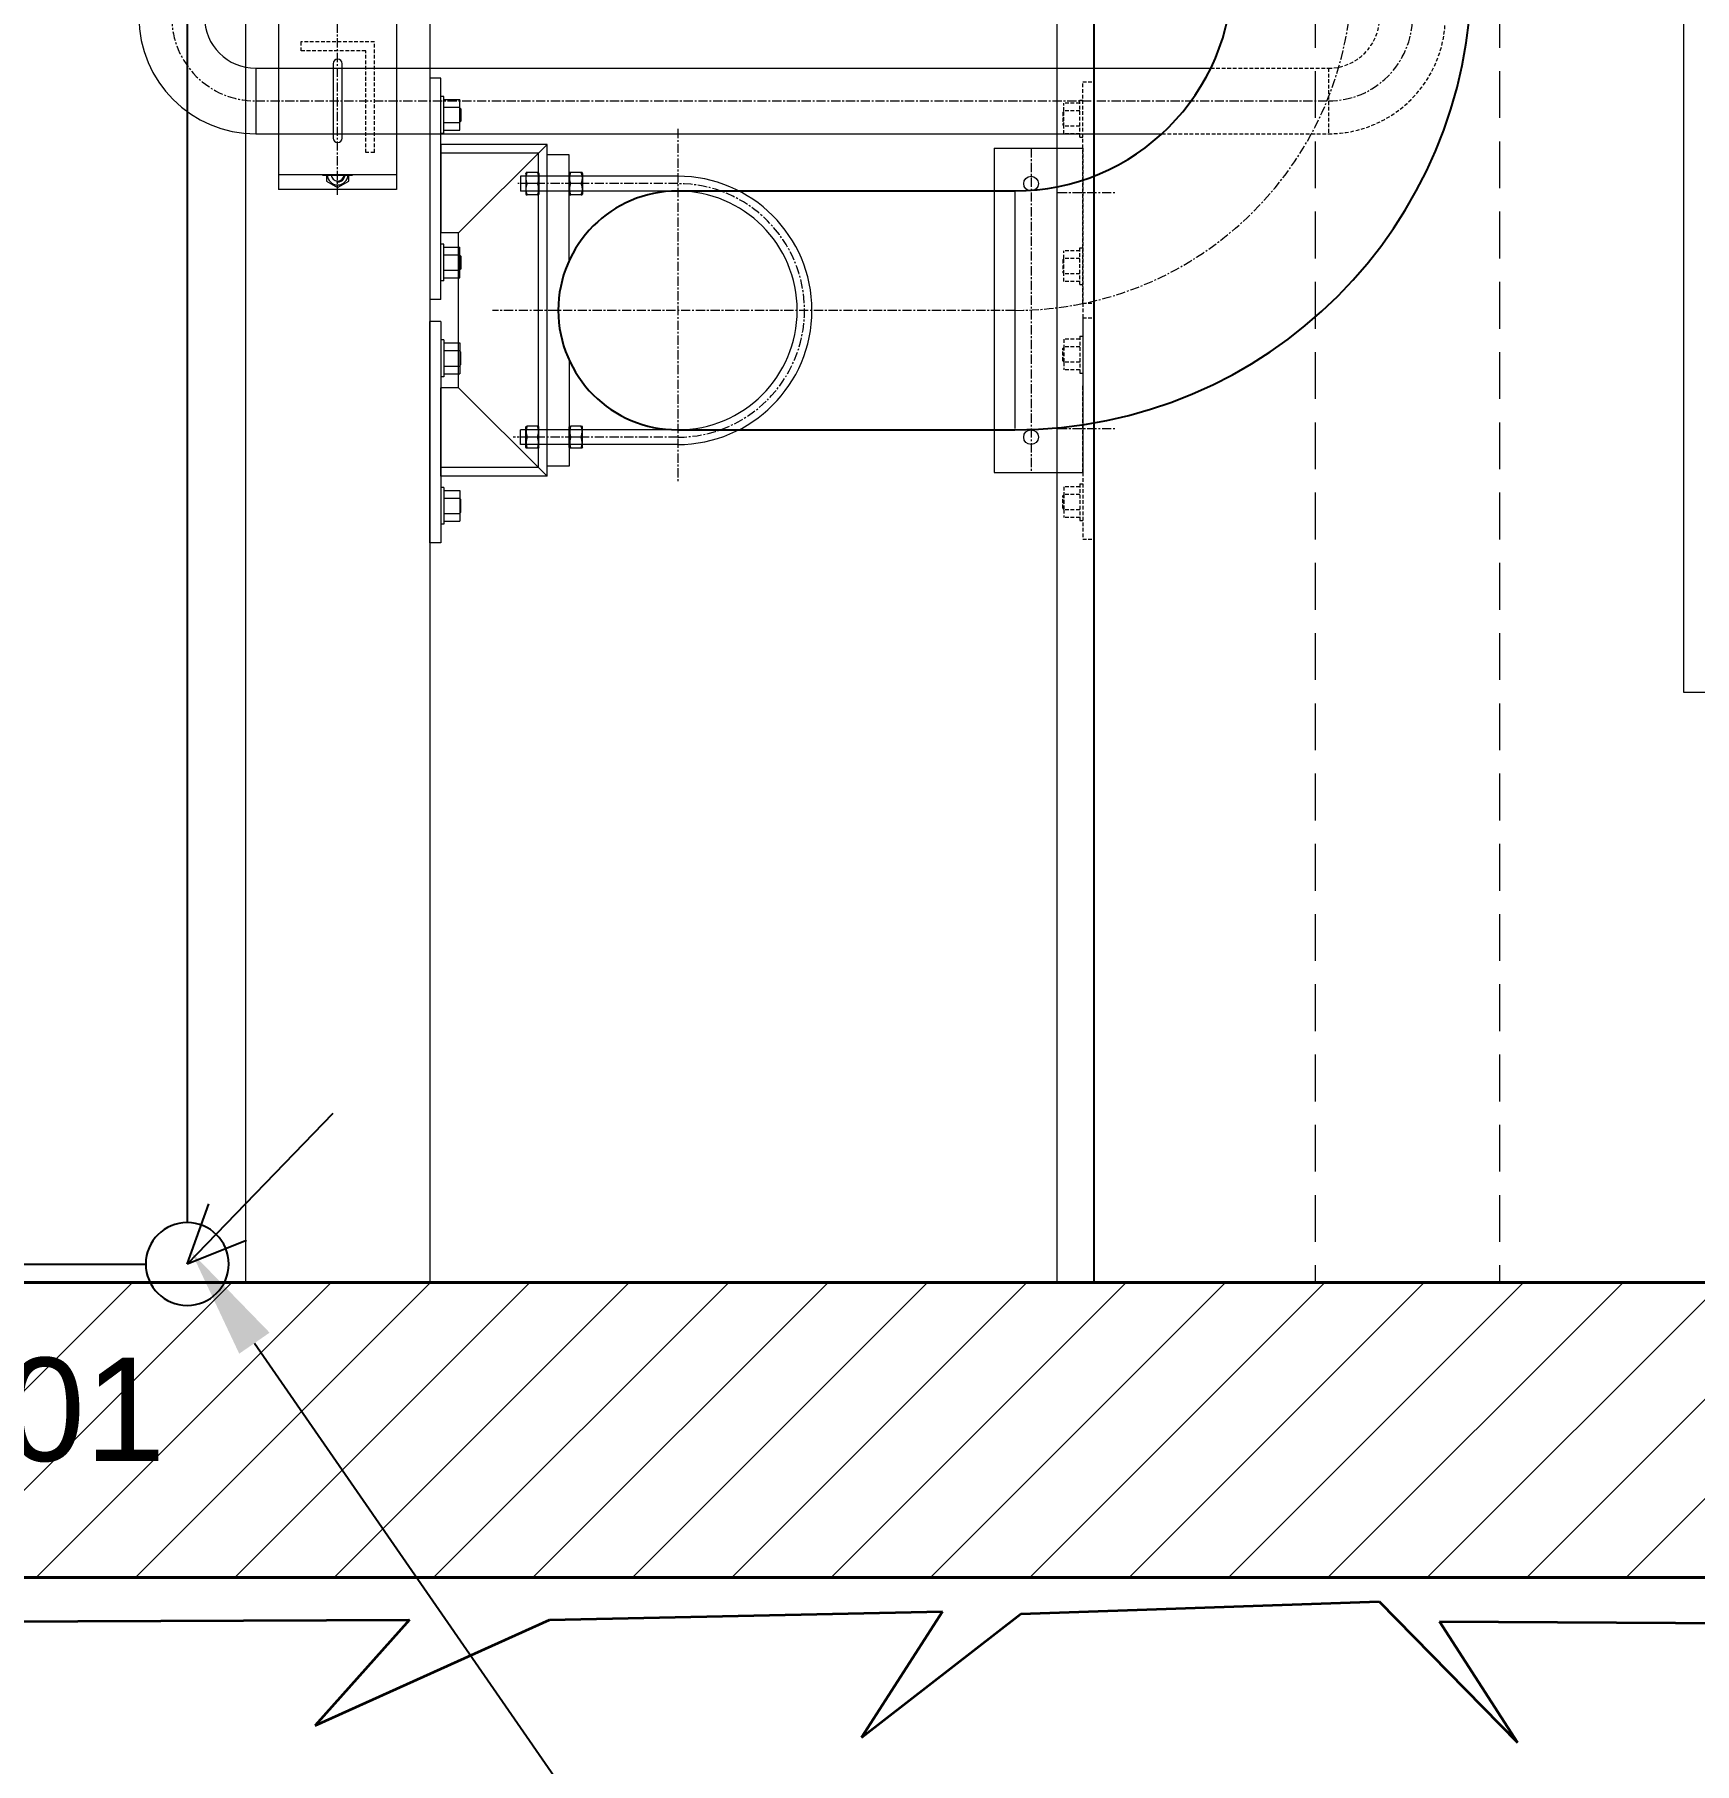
# Model space of a CAD drawing. Header units: millimetres. Extents: x 47998 to 491357, y 29487 to 305355.
# Drawn here: x 49527.1 to 49752.1, y 30104.7 to 30339.2 of the extents above; entities that cross this region are included whole.
import ezdxf

# ---------------------------------------------------------------- set-up
doc = ezdxf.new("R2010")
doc.units = ezdxf.units.MM
for name, pattern in [('GP kota 28.53_PBS_arhitektura$0$HIDDEN', [9.525, 6.35, -3.175]), ('GP kota 28.53_PBS_strojarstvo_rashladni_sustav$0$AM_ISO08W050x2', [9, 6, -0.75, 1.5, -0.75]), ('GP kota 28.53_PBS_strojarstvo_rashladni_sustav$0$CENTER', [2, 1.25, -0.25, 0.25, -0.25]), ('GP kota 28.53_PBS_strojarstvo_rashladni_sustav$0$DASHED', [0.75, 0.5, -0.25])]:
    doc.linetypes.add(name, pattern=pattern)
doc.styles.add('GP kota 28.53_PBS_elektro_USZMR$0$Arial', font='arial.ttf')

msp = doc.modelspace()

# ---------------------------------------------------------------- linework, layer by layer
at = {"color": 4, "linetype": 'Continuous', "lineweight": 20}
for p, q in [((49555.68, 30619.95), (49555.68, 30169.95)), ((49580.68, 30534.95), (49580.68, 30169.95)), ((49670.68, 30169.95), (49670.68, 30534.95))]:
    msp.add_line(p, q, dxfattribs=at)
at = {"color": 252, "linetype": 'GP kota 28.53_PBS_arhitektura$0$HIDDEN', "lineweight": 18}
for p, q in [((49700.68, 30619.95), (49700.68, 30169.95)), ((49725.68, 30619.95), (49725.68, 30169.95))]:
    msp.add_line(p, q, dxfattribs=at)
at = {"color": 1, "linetype": 'Continuous', "lineweight": -3, "ltscale": 10}
for p, q in [((49547.79, 30613.27, -0.3), (49547.79, 30178.08, -0.3)), ((49567.52, 30192.85, -0.3), (49547.79, 30172.45, -0.3)), ((49547.79, 30172.45, -0.3), (49550.72, 30180.6, -0.3)), ((49555.83, 30175.65, -0.3), (49547.79, 30172.45, -0.3)), ((49475.62, 30172.45, -0.3), (49542.16, 30172.45, -0.3))]:
    msp.add_line(p, q, dxfattribs=at)
at = {"color": 20, "linetype": 'Continuous', "lineweight": 18}
for p, q in [((49665.68, 30534.95), (49665.68, 30169.95)), ((49750.68, 30249.95), (49750.68, 30534.95)), ((49670.68, 30529.95), (49670.68, 30169.95)), ((50935.68, 30249.95), (49750.68, 30249.95))]:
    msp.add_line(p, q, dxfattribs=at)
at = {"color": 1, "linetype": 'Continuous', "lineweight": -3}
for p, q in [((49670.68, 30534.95), (49670.68, 30169.95)), ((49614.28, 30317.96), (49659.98, 30317.96)), ((49614.28, 30285.57), (49659.98, 30285.57)), ((49670.68, 30169.95), (51015.68, 30169.95)), ((49556.9, 30161.72, 0.1), (49643.24, 30036.97, 0.1))]:
    msp.add_line(p, q, dxfattribs=at)
at = {"color": 4, "linetype": 'GP kota 28.53_PBS_strojarstvo_rashladni_sustav$0$CENTER', "lineweight": 9}
for p, q in [((49568.18, 30317.42), (49568.18, 30343.16)), ((49557.08, 30330.16), (49702.48, 30330.16)), ((49614.28, 30326.36), (49614.28, 30278.49)), ((49662.18, 30323.76), (49662.18, 30279.76)), ((49614.28, 30318.95), (49592.59, 30318.95)), ((49665.8, 30317.76), (49673.8, 30317.76)), ((49659.98, 30301.76), (49589.17, 30301.76)), ((49614.28, 30284.57), (49591.98, 30284.57)), ((49665.8, 30285.76), (49673.8, 30285.76))]:
    msp.add_line(p, q, dxfattribs=at)
at = {"color": 1, "linetype": 'Continuous', "lineweight": 15}
for p, q in [((49560.18, 30342.16), (49560.18, 30318.16)), ((49576.18, 30342.16), (49576.18, 30318.16)), ((49557.08, 30334.61), (49557.08, 30325.72)), ((49567.58, 30335.21), (49567.58, 30325.12)), ((49568.78, 30325.12), (49568.78, 30335.21)), ((49580.68, 30333.26), (49580.68, 30303.26)), ((49582.18, 30333.26), (49580.68, 30333.26)), ((49582.18, 30303.26), (49582.18, 30333.26)), ((49582.58, 30330.76), (49582.18, 30330.76)), ((49582.58, 30325.76), (49582.58, 30330.76)), ((49582.58, 30330.34), (49584.73, 30330.34)), ((49582.58, 30329.3), (49584.73, 30329.3)), ((49584.73, 30329.3), (49584.73, 30330.34)), ((49584.73, 30327.22), (49584.73, 30329.3)), ((49584.73, 30329.2), (49584.78, 30329.2)), ((49584.78, 30329.2), (49584.78, 30327.32)), ((49584.88, 30329.1), (49584.78, 30329.2)), ((49584.88, 30329.1), (49584.88, 30327.42)), ((49582.58, 30327.22), (49584.73, 30327.22)), ((49582.58, 30326.18), (49584.73, 30326.18)), ((49584.73, 30327.32), (49584.78, 30327.32)), ((49584.73, 30326.18), (49584.73, 30327.22)), ((49584.88, 30327.42), (49584.78, 30327.32)), ((49582.58, 30325.76), (49582.18, 30325.76)), ((49596.58, 30324.26), (49582.18, 30324.26)), ((49582.18, 30324.26), (49582.18, 30312.26)), ((49584.58, 30312.26), (49596.58, 30324.26)), ((49596.58, 30279.26), (49596.58, 30324.26)), ((49595.38, 30323.06), (49582.18, 30323.06)), ((49595.38, 30323.06), (49595.38, 30280.46)), ((49599.58, 30322.86), (49596.58, 30322.86)), ((49599.58, 30308.57), (49599.58, 30322.86)), ((49657.18, 30323.76), (49669.18, 30323.76)), ((49657.18, 30323.76), (49657.18, 30279.76)), ((49576.18, 30320.16), (49560.18, 30320.16)), ((49566.68, 30320.16), (49566.68, 30319.3)), ((49566.68, 30319.3), (49568.18, 30318.43)), ((49568.18, 30318.43), (49569.68, 30319.3)), ((49569.68, 30319.3), (49569.68, 30320.16)), ((49614.28, 30319.95), (49592.97, 30319.95)), ((49592.97, 30319.95), (49592.97, 30317.95)), ((49593.67, 30320.34), (49593.74, 30320.45)), ((49593.67, 30320.34), (49593.67, 30317.57)), ((49595.27, 30320.45), (49593.87, 30320.45)), ((49595.47, 30320.34), (49595.41, 30320.45)), ((49595.47, 30320.34), (49595.47, 30317.57)), ((49599.58, 30320.34), (49599.65, 30320.45)), ((49599.58, 30320.34), (49599.58, 30317.57)), ((49601.18, 30320.45), (49599.78, 30320.45)), ((49601.38, 30320.34), (49601.32, 30320.45)), ((49601.38, 30320.34), (49601.38, 30317.57)), ((49576.18, 30318.16), (49560.18, 30318.16)), ((49614.28, 30317.95), (49592.97, 30317.95)), ((49593.67, 30317.57), (49593.74, 30317.45)), ((49595.27, 30318.95), (49593.87, 30318.95)), ((49595.27, 30317.45), (49593.87, 30317.45)), ((49595.47, 30317.57), (49595.41, 30317.45)), ((49599.58, 30317.57), (49599.65, 30317.45)), ((49601.18, 30318.95), (49599.78, 30318.95)), ((49601.18, 30317.45), (49599.78, 30317.45)), ((49601.38, 30317.57), (49601.32, 30317.45)), ((49659.98, 30317.96), (49659.98, 30285.76)), ((49584.58, 30312.26), (49582.18, 30312.26)), ((49584.58, 30291.26), (49584.58, 30312.26)), ((49582.58, 30310.76), (49582.18, 30310.76)), ((49582.58, 30305.76), (49582.58, 30310.76)), ((49582.58, 30310.34), (49584.73, 30310.34)), ((49584.73, 30309.3), (49584.73, 30310.34)), ((49582.58, 30309.3), (49584.73, 30309.3)), ((49584.73, 30307.22), (49584.73, 30309.3)), ((49584.73, 30309.2), (49584.78, 30309.2)), ((49584.78, 30309.2), (49584.78, 30307.32)), ((49584.88, 30309.1), (49584.78, 30309.2)), ((49584.88, 30307.42), (49584.78, 30307.32)), ((49584.88, 30309.1), (49584.88, 30307.42)), ((49582.58, 30305.76), (49582.18, 30305.76)), ((49582.58, 30307.22), (49584.73, 30307.22)), ((49582.58, 30306.18), (49584.73, 30306.18)), ((49584.73, 30307.32), (49584.78, 30307.32)), ((49584.73, 30306.18), (49584.73, 30307.22)), ((49582.18, 30303.26), (49580.68, 30303.26)), ((49580.68, 30270.26), (49580.68, 30300.26)), ((49582.18, 30300.26), (49580.68, 30300.26)), ((49582.18, 30300.26), (49582.18, 30270.26)), ((49582.58, 30297.76), (49582.18, 30297.76)), ((49582.58, 30297.76), (49582.58, 30292.76)), ((49582.58, 30297.34), (49584.73, 30297.34)), ((49582.58, 30296.3), (49584.73, 30296.3)), ((49584.73, 30297.34), (49584.73, 30296.3)), ((49584.73, 30296.3), (49584.73, 30294.22)), ((49584.73, 30296.2), (49584.78, 30296.2)), ((49584.78, 30294.32), (49584.78, 30296.2)), ((49584.88, 30296.1), (49584.78, 30296.2)), ((49584.88, 30294.42), (49584.88, 30296.1)), ((49582.58, 30294.22), (49584.73, 30294.22)), ((49584.73, 30294.32), (49584.78, 30294.32)), ((49584.73, 30294.22), (49584.73, 30293.18)), ((49584.88, 30294.42), (49584.78, 30294.32)), ((49599.58, 30294.95), (49599.58, 30280.66)), ((49582.58, 30292.76), (49582.18, 30292.76)), ((49584.58, 30291.26), (49582.18, 30291.26)), ((49582.18, 30279.26), (49582.18, 30291.26)), ((49582.58, 30293.18), (49584.73, 30293.18)), ((49584.58, 30291.26), (49596.58, 30279.26)), ((49614.28, 30285.57), (49592.97, 30285.57)), ((49592.97, 30283.57), (49592.97, 30285.57)), ((49593.67, 30285.95), (49593.74, 30286.07)), ((49593.67, 30283.18), (49593.67, 30285.95)), ((49595.27, 30286.07), (49593.87, 30286.07)), ((49595.27, 30284.57), (49593.87, 30284.57)), ((49595.47, 30285.95), (49595.41, 30286.07)), ((49595.47, 30283.18), (49595.47, 30285.95)), ((49599.58, 30285.95), (49599.65, 30286.07)), ((49599.58, 30283.18), (49599.58, 30285.95)), ((49601.18, 30286.07), (49599.78, 30286.07)), ((49601.18, 30284.57), (49599.78, 30284.57)), ((49601.38, 30285.95), (49601.32, 30286.07)), ((49601.38, 30283.18), (49601.38, 30285.95)), ((49614.28, 30283.57), (49592.97, 30283.57)), ((49593.67, 30283.18), (49593.74, 30283.07)), ((49595.27, 30283.07), (49593.87, 30283.07)), ((49595.47, 30283.18), (49595.41, 30283.07)), ((49599.58, 30283.18), (49599.65, 30283.07)), ((49601.18, 30283.07), (49599.78, 30283.07)), ((49601.38, 30283.18), (49601.32, 30283.07)), ((49595.38, 30280.46), (49582.18, 30280.46)), ((49596.58, 30279.26), (49582.18, 30279.26)), ((49598.08, 30280.66), (49596.58, 30280.66)), ((49599.58, 30280.66), (49596.58, 30280.66)), ((49657.18, 30279.76), (49669.18, 30279.76)), ((49582.58, 30277.76), (49582.18, 30277.76)), ((49582.58, 30277.76), (49582.58, 30272.76)), ((49582.58, 30277.34), (49584.73, 30277.34)), ((49584.73, 30277.34), (49584.73, 30276.3)), ((49582.58, 30276.3), (49584.73, 30276.3)), ((49584.73, 30276.3), (49584.73, 30274.22)), ((49584.73, 30276.2), (49584.78, 30276.2)), ((49584.78, 30274.32), (49584.78, 30276.2)), ((49584.88, 30276.1), (49584.78, 30276.2)), ((49584.88, 30274.42), (49584.88, 30276.1)), ((49582.58, 30272.76), (49582.18, 30272.76)), ((49582.58, 30274.22), (49584.73, 30274.22)), ((49582.58, 30273.18), (49584.73, 30273.18)), ((49584.73, 30274.32), (49584.78, 30274.32)), ((49584.73, 30274.22), (49584.73, 30273.18)), ((49584.88, 30274.42), (49584.78, 30274.32)), ((49582.18, 30270.26), (49580.68, 30270.26))]:
    msp.add_line(p, q, dxfattribs=at)
at = {"color": 5, "linetype": 'GP kota 28.53_PBS_strojarstvo_rashladni_sustav$0$DASHED', "lineweight": 15}
for p, q in [((49573.18, 30338.16), (49563.18, 30338.16)), ((49563.18, 30338.16), (49563.18, 30336.96)), ((49573.18, 30323.16), (49573.18, 30338.16)), ((49571.98, 30336.96), (49563.18, 30336.96)), ((49571.98, 30323.16), (49571.98, 30336.96)), ((49686.53, 30334.61), (49702.48, 30334.61)), ((49702.48, 30334.61), (49702.48, 30325.72)), ((49669.18, 30332.76), (49670.68, 30332.76)), ((49669.18, 30302.76), (49669.18, 30332.76)), ((49670.68, 30332.76), (49670.68, 30302.76)), ((49666.48, 30328.6), (49666.58, 30328.7)), ((49666.48, 30328.6), (49666.48, 30326.92)), ((49666.58, 30328.7), (49666.58, 30326.82)), ((49666.63, 30328.7), (49666.58, 30328.7)), ((49666.63, 30328.8), (49666.63, 30329.84)), ((49668.78, 30329.84), (49666.63, 30329.84)), ((49666.63, 30326.72), (49666.63, 30328.8)), ((49668.78, 30328.8), (49666.63, 30328.8)), ((49668.78, 30325.26), (49668.78, 30330.26)), ((49668.78, 30330.26), (49669.18, 30330.26)), ((49666.48, 30326.92), (49666.58, 30326.82)), ((49666.63, 30326.82), (49666.58, 30326.82)), ((49668.78, 30326.72), (49666.63, 30326.72)), ((49666.63, 30325.68), (49666.63, 30326.72)), ((49668.78, 30325.68), (49666.63, 30325.68)), ((49668.78, 30325.26), (49669.18, 30325.26)), ((49679.92, 30325.72), (49702.48, 30325.72)), ((49573.18, 30323.16), (49571.98, 30323.16)), ((49669.18, 30323.76), (49669.18, 30279.76)), ((49669.18, 30323.76), (49669.18, 30311.76)), ((49669.18, 30323.76), (49669.18, 30311.76)), ((49666.63, 30308.8), (49666.63, 30309.84)), ((49668.78, 30309.84), (49666.63, 30309.84)), ((49668.78, 30305.26), (49668.78, 30310.26)), ((49668.78, 30310.26), (49669.18, 30310.26)), ((49666.48, 30308.6), (49666.58, 30308.7)), ((49666.48, 30308.6), (49666.48, 30306.92)), ((49666.58, 30308.7), (49666.58, 30306.82)), ((49666.63, 30308.7), (49666.58, 30308.7)), ((49666.63, 30306.72), (49666.63, 30308.8)), ((49668.78, 30308.8), (49666.63, 30308.8)), ((49666.48, 30306.92), (49666.58, 30306.82)), ((49666.63, 30306.82), (49666.58, 30306.82)), ((49668.78, 30306.72), (49666.63, 30306.72)), ((49666.63, 30305.68), (49666.63, 30306.72)), ((49668.78, 30305.68), (49666.63, 30305.68)), ((49668.78, 30305.26), (49669.18, 30305.26)), ((49669.18, 30302.76), (49670.68, 30302.76)), ((49669.18, 30300.76), (49669.18, 30270.76)), ((49669.18, 30300.76), (49670.68, 30300.76)), ((49670.68, 30270.76), (49670.68, 30300.76)), ((49668.78, 30298.26), (49668.78, 30293.26)), ((49668.78, 30298.26), (49669.18, 30298.26)), ((49666.48, 30296.6), (49666.58, 30296.7)), ((49666.48, 30294.92), (49666.48, 30296.6)), ((49666.58, 30294.82), (49666.58, 30296.7)), ((49666.63, 30296.7), (49666.58, 30296.7)), ((49668.78, 30297.84), (49666.63, 30297.84)), ((49666.63, 30297.84), (49666.63, 30296.8)), ((49666.63, 30296.8), (49666.63, 30294.72)), ((49668.78, 30296.8), (49666.63, 30296.8)), ((49666.48, 30294.92), (49666.58, 30294.82)), ((49666.63, 30294.82), (49666.58, 30294.82)), ((49668.78, 30294.72), (49666.63, 30294.72)), ((49666.63, 30294.72), (49666.63, 30293.68)), ((49668.78, 30293.68), (49666.63, 30293.68)), ((49668.78, 30293.26), (49669.18, 30293.26)), ((49669.18, 30279.76), (49669.18, 30291.76)), ((49669.18, 30279.76), (49669.18, 30291.76)), ((49668.78, 30277.84), (49666.63, 30277.84)), ((49666.63, 30277.84), (49666.63, 30276.8)), ((49668.78, 30278.26), (49668.78, 30273.26)), ((49668.78, 30278.26), (49669.18, 30278.26)), ((49666.48, 30276.6), (49666.58, 30276.7)), ((49666.48, 30274.92), (49666.48, 30276.6)), ((49666.48, 30274.92), (49666.58, 30274.82)), ((49666.58, 30274.82), (49666.58, 30276.7)), ((49666.63, 30276.7), (49666.58, 30276.7)), ((49666.63, 30274.82), (49666.58, 30274.82)), ((49666.63, 30276.8), (49666.63, 30274.72)), ((49668.78, 30276.8), (49666.63, 30276.8)), ((49668.78, 30274.72), (49666.63, 30274.72)), ((49666.63, 30274.72), (49666.63, 30273.68)), ((49668.78, 30273.68), (49666.63, 30273.68)), ((49668.78, 30273.26), (49669.18, 30273.26)), ((49669.18, 30270.76), (49670.68, 30270.76))]:
    msp.add_line(p, q, dxfattribs=at)
at = {"color": 1, "linetype": 'Continuous', "lineweight": 9}
for p, q in [((49557.08, 30334.61), (49686.53, 30334.61)), ((49557.08, 30325.72), (49679.92, 30325.72))]:
    msp.add_line(p, q, dxfattribs=at)
at = {"color": 4, "linetype": 'GP kota 28.53_PBS_strojarstvo_rashladni_sustav$0$AM_ISO08W050x2', "lineweight": 25}
msp.add_line((49566.14, 30320.16), (49570.21, 30320.16), dxfattribs=at)
at = {"color": 3, "linetype": 'Continuous', "lineweight": 40}
for p, q in [((51015.68, 30169.95), (48835.68, 30169.95)), ((51055.68, 30129.95), (48795.68, 30129.95))]:
    msp.add_line(p, q, dxfattribs=at)
at = {"color": 8, "linetype": 'Continuous', "lineweight": 5}
for p, q in [((49500.37, 30129.95), (49540.37, 30169.95)), ((49513.84, 30129.95), (49553.84, 30169.95)), ((49527.31, 30129.95), (49567.31, 30169.95)), ((49540.78, 30129.95), (49580.78, 30169.95)), ((49554.25, 30129.95), (49594.25, 30169.95)), ((49567.72, 30129.95), (49607.72, 30169.95)), ((49581.19, 30129.95), (49621.19, 30169.95)), ((49594.66, 30129.95), (49634.66, 30169.95)), ((49608.13, 30129.95), (49648.13, 30169.95)), ((49621.6, 30129.95), (49661.6, 30169.95)), ((49635.07, 30129.95), (49675.07, 30169.95)), ((49648.54, 30129.95), (49688.54, 30169.95)), ((49662.01, 30129.95), (49702.01, 30169.95)), ((49675.48, 30129.95), (49715.48, 30169.95)), ((49688.95, 30129.95), (49728.95, 30169.95)), ((49702.42, 30129.95), (49742.42, 30169.95)), ((49715.89, 30129.95), (49755.89, 30169.95)), ((49729.36, 30129.95), (49769.36, 30169.95)), ((49742.83, 30129.95), (49782.83, 30169.95))]:
    msp.add_line(p, q, dxfattribs=at)
at = {"color": 253, "linetype": 'Continuous', "lineweight": 35}
for p, q in [((49596.89, 30124.18), (49650.18, 30125.34)), ((49650.18, 30125.34), (49639.2, 30108.26)), ((49639.2, 30108.26), (49660.81, 30125)), ((49660.81, 30125), (49709.35, 30126.7)), ((49709.35, 30126.7), (49728.1, 30107.58)), ((49518, 30123.96), (49577.9, 30124.18)), ((49577.9, 30124.18), (49565.14, 30109.85)), ((49565.14, 30109.85), (49596.89, 30124.18)), ((49728.1, 30107.58), (49717.52, 30123.96)), ((49717.52, 30123.96), (49772.93, 30123.69))]:
    msp.add_line(p, q, dxfattribs=at)
at = {"color": 1, "linetype": 'Continuous', "lineweight": 15}
for centre in [(49662.18, 30318.96), (49662.18, 30284.57)]:
    msp.add_circle(centre, 1, dxfattribs=at)
at = {"color": 4, "linetype": 'GP kota 28.53_PBS_strojarstvo_rashladni_sustav$0$CENTER', "lineweight": 9}
for centre, radius, start, end in [((49659.98, 30347.46), 45.7, 270, 0), ((49557.08, 30341.56), 11.4, 180, 270), ((49702.48, 30341.56), 11.4, 270, 0), ((49614.28, 30301.76), 17.19, 270, 90)]:
    msp.add_arc(centre, radius, start, end, dxfattribs=at)
at = {"color": 1, "linetype": 'Continuous', "lineweight": -3}
for centre, radius, start, end in [((49659.98, 30347.46), 29.5, 270, 0), ((49659.98, 30347.46), 61.89, 270, 0), ((49614.28, 30301.76), 16.19, 90, 270)]:
    msp.add_arc(centre, radius, start, end, dxfattribs=at)
at = {"color": 1, "linetype": 'Continuous', "lineweight": 9}
for radius in [15.85, 6.96]:
    msp.add_arc((49557.08, 30341.56), radius, 180, 270, dxfattribs=at)
at = {"color": 5, "linetype": 'GP kota 28.53_PBS_strojarstvo_rashladni_sustav$0$DASHED', "lineweight": 15}
for radius in [6.96, 15.85]:
    msp.add_arc((49702.48, 30341.56), radius, 270, 0, dxfattribs=at)
at = {"color": 1, "linetype": 'Continuous', "lineweight": 15}
for centre, radius, start, end in [((49568.18, 30335.21), 0.6, 0, 180), ((49568.18, 30325.12), 0.6, 180, 0), ((49568.18, 30320.16), 1.39, 180, 0), ((49568.18, 30320.16), 0.865, 180, 0), ((49614.28, 30301.76), 18.19, 270, 90), ((49614.28, 30301.76), 16.19, 0, 180), ((49614.28, 30301.76), 16.19, 270, 90), ((49614.28, 30301.76), 16.19, 180, 0)]:
    msp.add_arc(centre, radius, start, end, dxfattribs=at)
at = {"color": 4, "linetype": 'Continuous', "lineweight": 9}
msp.add_arc((49568.18, 30320.16), 1, 260, 0, dxfattribs=at)
at = {"color": 1, "linetype": 'Continuous', "lineweight": -3, "ltscale": 10}
for start, end in [(0, 180), (0, 180), (180, 0), (180, 0)]:
    msp.add_arc((49547.79, 30172.45, -0.3), 5.62, start, end, dxfattribs=at)
at = {"color": 1, "linetype": 'Continuous', "lineweight": 15}
for points, weights in [([(49593.87, 30318.95), (49593.62, 30319.7), (49593.87, 30320.45)], [1, 1.15470053838, 1]), ([(49593.87, 30320.45), (49593.74, 30320.45), (49593.74, 30320.45)], [1, 1.07735026919, 1.07735026919]), ([(49595.27, 30320.45), (49595.52, 30319.7), (49595.27, 30318.95)], [1, 1.15470053838, 1]), ([(49595.41, 30320.45), (49595.41, 30320.45), (49595.27, 30320.45)], [1.07735026919, 1.07735026919, 1]), ([(49599.78, 30318.95), (49599.53, 30319.7), (49599.78, 30320.45)], [1, 1.15470053838, 1]), ([(49599.78, 30320.45), (49599.65, 30320.45), (49599.65, 30320.45)], [1, 1.07735026919, 1.07735026919]), ([(49601.18, 30320.45), (49601.43, 30319.7), (49601.18, 30318.95)], [1, 1.15470053838, 1]), ([(49601.32, 30320.45), (49601.32, 30320.45), (49601.18, 30320.45)], [1.07735026919, 1.07735026919, 1]), ([(49593.87, 30317.45), (49593.62, 30318.2), (49593.87, 30318.95)], [1, 1.15470053838, 1]), ([(49593.74, 30317.45), (49593.74, 30317.45), (49593.87, 30317.45)], [1.07735026919, 1.07735026919, 1]), ([(49595.27, 30318.95), (49595.52, 30318.2), (49595.27, 30317.45)], [1, 1.15470053838, 1]), ([(49595.27, 30317.45), (49595.41, 30317.45), (49595.41, 30317.45)], [1, 1.07735026919, 1.07735026919]), ([(49599.78, 30317.45), (49599.53, 30318.2), (49599.78, 30318.95)], [1, 1.15470053838, 1]), ([(49599.65, 30317.45), (49599.65, 30317.45), (49599.78, 30317.45)], [1.07735026919, 1.07735026919, 1]), ([(49601.18, 30318.95), (49601.43, 30318.2), (49601.18, 30317.45)], [1, 1.15470053838, 1]), ([(49601.18, 30317.45), (49601.32, 30317.45), (49601.32, 30317.45)], [1, 1.07735026919, 1.07735026919]), ([(49593.74, 30286.07), (49593.74, 30286.07), (49593.87, 30286.07)], [1.07735026919, 1.07735026919, 1]), ([(49593.87, 30286.07), (49593.62, 30285.32), (49593.87, 30284.57)], [1, 1.15470053838, 1]), ([(49593.87, 30284.57), (49593.62, 30283.82), (49593.87, 30283.07)], [1, 1.15470053838, 1]), ([(49595.27, 30284.57), (49595.52, 30285.32), (49595.27, 30286.07)], [1, 1.15470053838, 1]), ([(49595.27, 30286.07), (49595.41, 30286.07), (49595.41, 30286.07)], [1, 1.07735026919, 1.07735026919]), ([(49595.27, 30283.07), (49595.52, 30283.82), (49595.27, 30284.57)], [1, 1.15470053838, 1]), ([(49599.65, 30286.07), (49599.65, 30286.07), (49599.78, 30286.07)], [1.07735026919, 1.07735026919, 1]), ([(49599.78, 30286.07), (49599.53, 30285.32), (49599.78, 30284.57)], [1, 1.15470053838, 1]), ([(49599.78, 30284.57), (49599.53, 30283.82), (49599.78, 30283.07)], [1, 1.15470053838, 1]), ([(49601.18, 30284.57), (49601.43, 30285.32), (49601.18, 30286.07)], [1, 1.15470053838, 1]), ([(49601.18, 30286.07), (49601.32, 30286.07), (49601.32, 30286.07)], [1, 1.07735026919, 1.07735026919]), ([(49601.18, 30283.07), (49601.43, 30283.82), (49601.18, 30284.57)], [1, 1.15470053838, 1]), ([(49593.87, 30283.07), (49593.74, 30283.07), (49593.74, 30283.07)], [1, 1.07735026919, 1.07735026919]), ([(49595.41, 30283.07), (49595.41, 30283.07), (49595.27, 30283.07)], [1.07735026919, 1.07735026919, 1]), ([(49599.78, 30283.07), (49599.65, 30283.07), (49599.65, 30283.07)], [1, 1.07735026919, 1.07735026919]), ([(49601.32, 30283.07), (49601.32, 30283.07), (49601.18, 30283.07)], [1.07735026919, 1.07735026919, 1])]:
    msp.add_rational_spline(points, weights, degree=2, dxfattribs=at)
at = {"color": 1, "linetype": 'Continuous', "lineweight": -3}
msp.add_solid([(49554.84, 30160.29, 0.1), (49548.36, 30174.05, 0.1), (49558.96, 30163.14, 0.1)], dxfattribs=at)

# ---------------------------------------------------------------- texts
at = {"color": 6, "linetype": 'Continuous', "lineweight": -3, "style": 'GP kota 28.53_PBS_elektro_USZMR$0$Arial'}
msp.add_text('+Y BJP14 GH001', height=14, dxfattribs=at).set_placement((49389.9, 30145.74))

doc.saveas('drawing.dxf')
